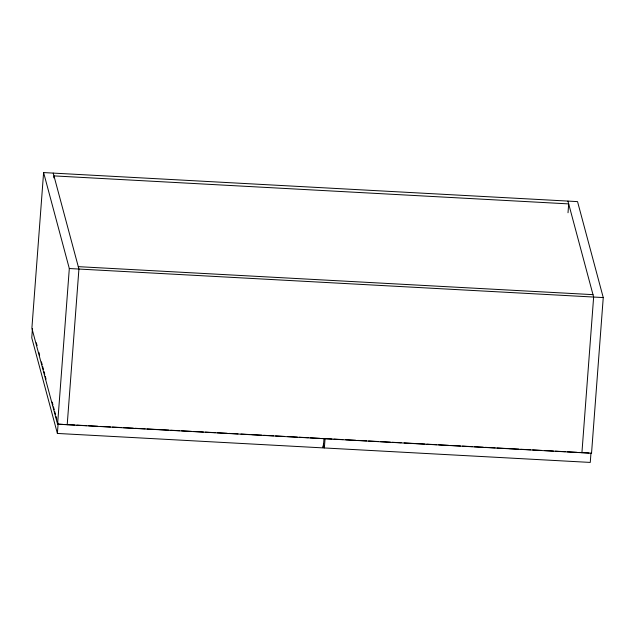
<?xml version="1.0" encoding="UTF-8"?>
<svg xmlns="http://www.w3.org/2000/svg" width="635" height="635" viewBox="0 0 635 635"><rect width="100%" height="100%" fill="white"/><g stroke="black" fill="none" stroke-linecap="round" stroke-linejoin="round"><path stroke-width="0.95" d="M43.601 172.577L31.885 328.255L57.594 424.204L591.534 453.247L603.25 297.569L577.54 201.612L43.601 172.577L69.31 268.526L57.594 424.204M32.456 328.422L31.75 337.756L57.388 433.443L323.294 447.905L323.993 438.563L322.016 438.46M53.808 177.871L53.959 175.895L568.682 203.891L568.015 212.757M57.388 433.443L58.095 424.101L57.325 421.235M67.207 424.728L78.923 269.049L53.205 173.101M590.963 453.08L590.264 462.423L324.358 447.961L325.064 438.618L331.986 438.999M581.922 452.723L593.638 297.045L567.928 201.089M78.28 266.652L592.995 294.648M69.31 268.526L603.25 297.569M58.095 424.101L63.032 424.37M65.008 424.482L74.898 425.013M76.875 425.125L86.757 425.664M88.733 425.767L97.631 426.252M100.6 426.418L110.482 426.95M112.459 427.061L121.356 427.545M123.333 427.649L133.215 428.188M135.191 428.3L145.082 428.831M147.058 428.942L156.94 429.482M158.917 429.585L168.799 430.125M170.775 430.228L179.673 430.713M181.65 430.824L191.54 431.363M193.516 431.467L203.398 432.006M205.375 432.11L215.265 432.649M217.241 432.76L227.124 433.292M229.1 433.403L237.998 433.888M240.959 434.046L249.857 434.531M251.833 434.642L261.723 435.173M263.7 435.285L273.582 435.824M275.558 435.928L284.456 436.412M287.417 436.578L297.307 437.11M299.283 437.221L308.181 437.706M310.158 437.809L320.04 438.348M333.962 439.103L342.852 439.587M345.821 439.753L355.703 440.285M357.68 440.396L366.578 440.881M368.554 440.984L378.444 441.523M380.421 441.635L390.303 442.166M392.279 442.278L401.177 442.762M404.138 442.92L414.028 443.46M416.004 443.571L424.902 444.055M426.879 444.159L436.761 444.698M438.737 444.802L448.627 445.341M450.604 445.452L460.486 445.984M462.463 446.095L472.345 446.635M474.321 446.738L483.219 447.223M485.196 447.334L495.086 447.865M497.062 447.977L506.944 448.516M508.921 448.62L518.803 449.159M520.779 449.262L530.669 449.802M532.646 449.913L541.544 450.398M544.505 450.556L553.403 451.041M555.379 451.152L565.269 451.683M567.245 451.795L577.128 452.334M579.104 452.438L588.986 452.977M323.334 444.135L324.358 447.961M322.778 445.992L323.294 447.905M36.298 342.773L37.068 345.638M38.862 352.338L39.632 355.211M41.426 361.91L42.196 364.776M42.712 366.689L43.474 369.562M43.99 371.475L44.76 374.348M45.275 376.261L46.037 379.135M52.197 402.098L52.967 404.963M53.475 406.876L54.245 409.75M54.761 411.663L55.531 414.536M56.039 416.449L56.809 419.322"/></g></svg>
